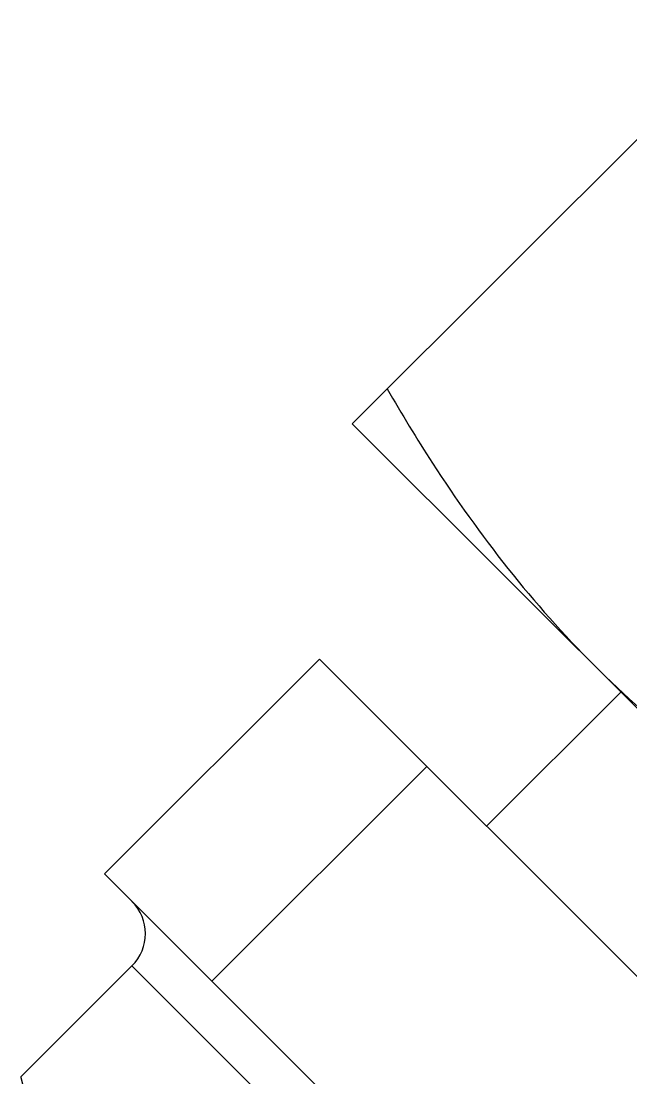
# Model space of a CAD drawing. Extents: x 1247970 to 1725648, y 860327 to 1277876.
# Drawn here: x 1318070.3 to 1318111.1, y 1201672.1 to 1201743 of the extents above; entities that cross this region are included whole.
import ezdxf

# ---------------------------------------------------------------- set-up
doc = ezdxf.new("R2010")
doc.units = 0
doc.header["$LTSCALE"] = 1000
doc.header["$MEASUREMENT"] = 0
doc.layers.get('0').update_dxf_attribs({"color": 254})
doc.layers.add('TK', color=4, linetype='Continuous')

# ---------------------------------------------------------------- blocks, each defined once
blk = doc.blocks.new('A$C7BF01818')
at = {"linetype": 'Continuous'}
for p, q in [((-2544.224, 8253.514), (-2571.22, 8226.518)), ((-2571.22, 8226.518), (-2506.431, 8161.729)), ((-2573.424, 8210.725), (-2587.822, 8196.327)), ((-2522.224, 8159.525), (-2573.424, 8210.725)), ((-2553.223, 8208.521), (-2562.221, 8199.522)), ((-2566.225, 8203.526), (-2580.623, 8189.128)), ((-2536.621, 8145.127), (-2587.822, 8196.327)), ((-2593.395, 8182.747), (-2585.978, 8190.164)), ((-2542.785, 8146.971), (-2585.978, 8190.164)), ((-2593.401, 8182.653), (-2593.395, 8182.747)), ((-2592.425, 8179.026), (-2593.401, 8182.653))]:
    blk.add_line(p, q, dxfattribs=at)
blk.add_arc((-2588.137, 8192.324), 3.054, 315, 45, dxfattribs=at)
for points, knots in [([(-2568.883, 8228.855), (-2567.914, 8227.172), (-2563.911, 8220.567), (-2559.113, 8214.411), (-2555.023, 8210.321)], [0, 0, 0, 0, 0.251266, 1, 1, 1, 1]), ([(-2555.023, 8210.321), (-2550.932, 8206.23), (-2544.776, 8201.432), (-2538.171, 8197.429), (-2536.488, 8196.46)], [0, 0, 0, 0, 0.748734, 1, 1, 1, 1])]:
    blk.add_open_spline(points, degree=3, knots=knots, dxfattribs=at)

msp = doc.modelspace()

# ---------------------------------------------------------------- block references
at = {"layer": 'TK'}
msp.add_blockref('A$C7BF01818', (1320663.701, 1193489.485), dxfattribs=at)

doc.saveas('drawing.dxf')
